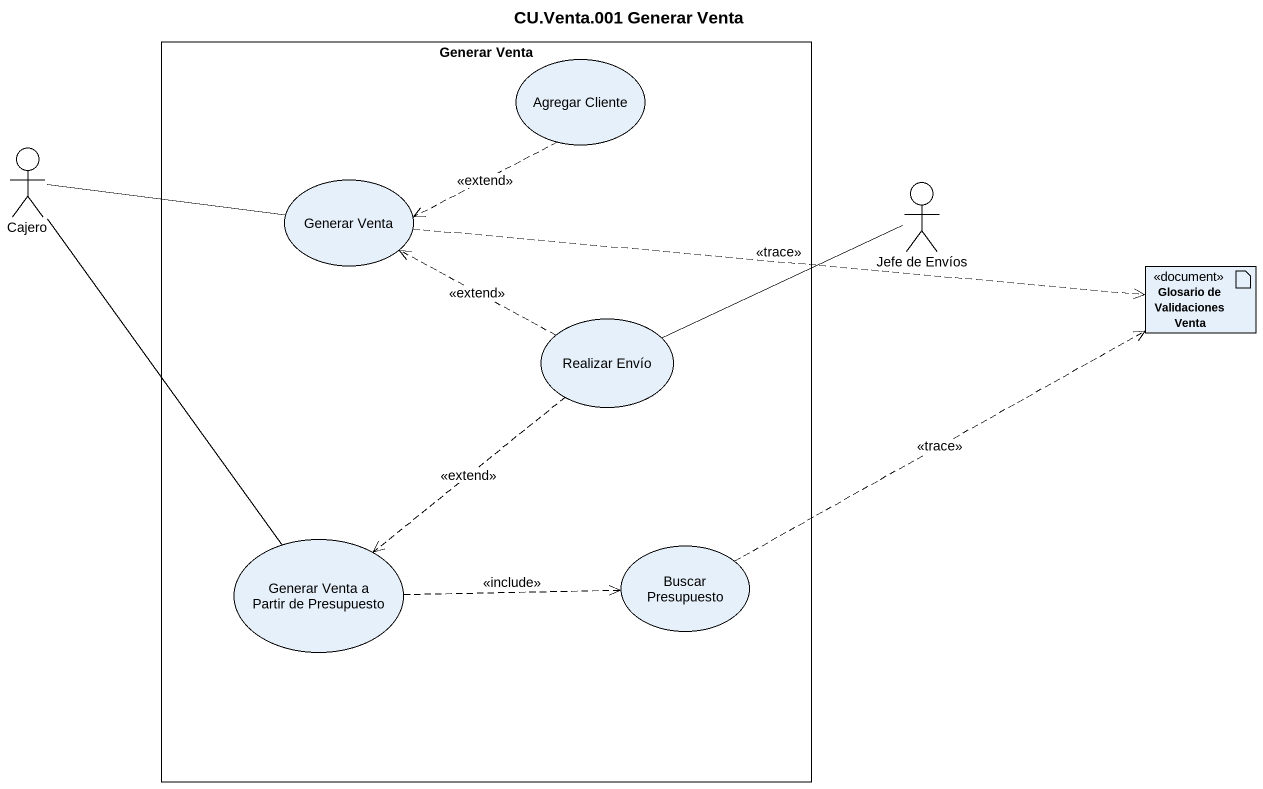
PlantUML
@startuml
title CU.Venta.001 Generar Venta
rectangle "Generar Venta" as Generar_Venta {
  usecase "Agregar Cliente" as Agregar_Cliente
  usecase "Generar Venta" as Generar_Venta_2
  usecase "Realizar Envío" as Realizar_Envío
  usecase "Generar Venta a Partir de Presupuesto" as Generar_Venta_a_Partir_de
  usecase "Buscar Presupuesto" as Buscar_Presupuesto
}
actor Cajero
actor "Jefe de Envíos" as Jefe_de_Envíos
artifact "Glosario de Validaciones Venta" as Glosario_de_Validaciones <<document>>
Agregar_Cliente .left.> Generar_Venta_2 : <<extend>>
Cajero -right- Generar_Venta_2
Cajero -- Generar_Venta_a_Partir_de
Generar_Venta_2 .right.> Glosario_de_Validaciones : <<trace>>
Realizar_Envío .left.> Generar_Venta_2 : <<extend>>
Realizar_Envío -right- Jefe_de_Envíos
Realizar_Envío ..> Generar_Venta_a_Partir_de : <<extend>>
Generar_Venta_a_Partir_de .right.> Buscar_Presupuesto : <<include>>
Buscar_Presupuesto .right.> Glosario_de_Validaciones : <<trace>>
@enduml
